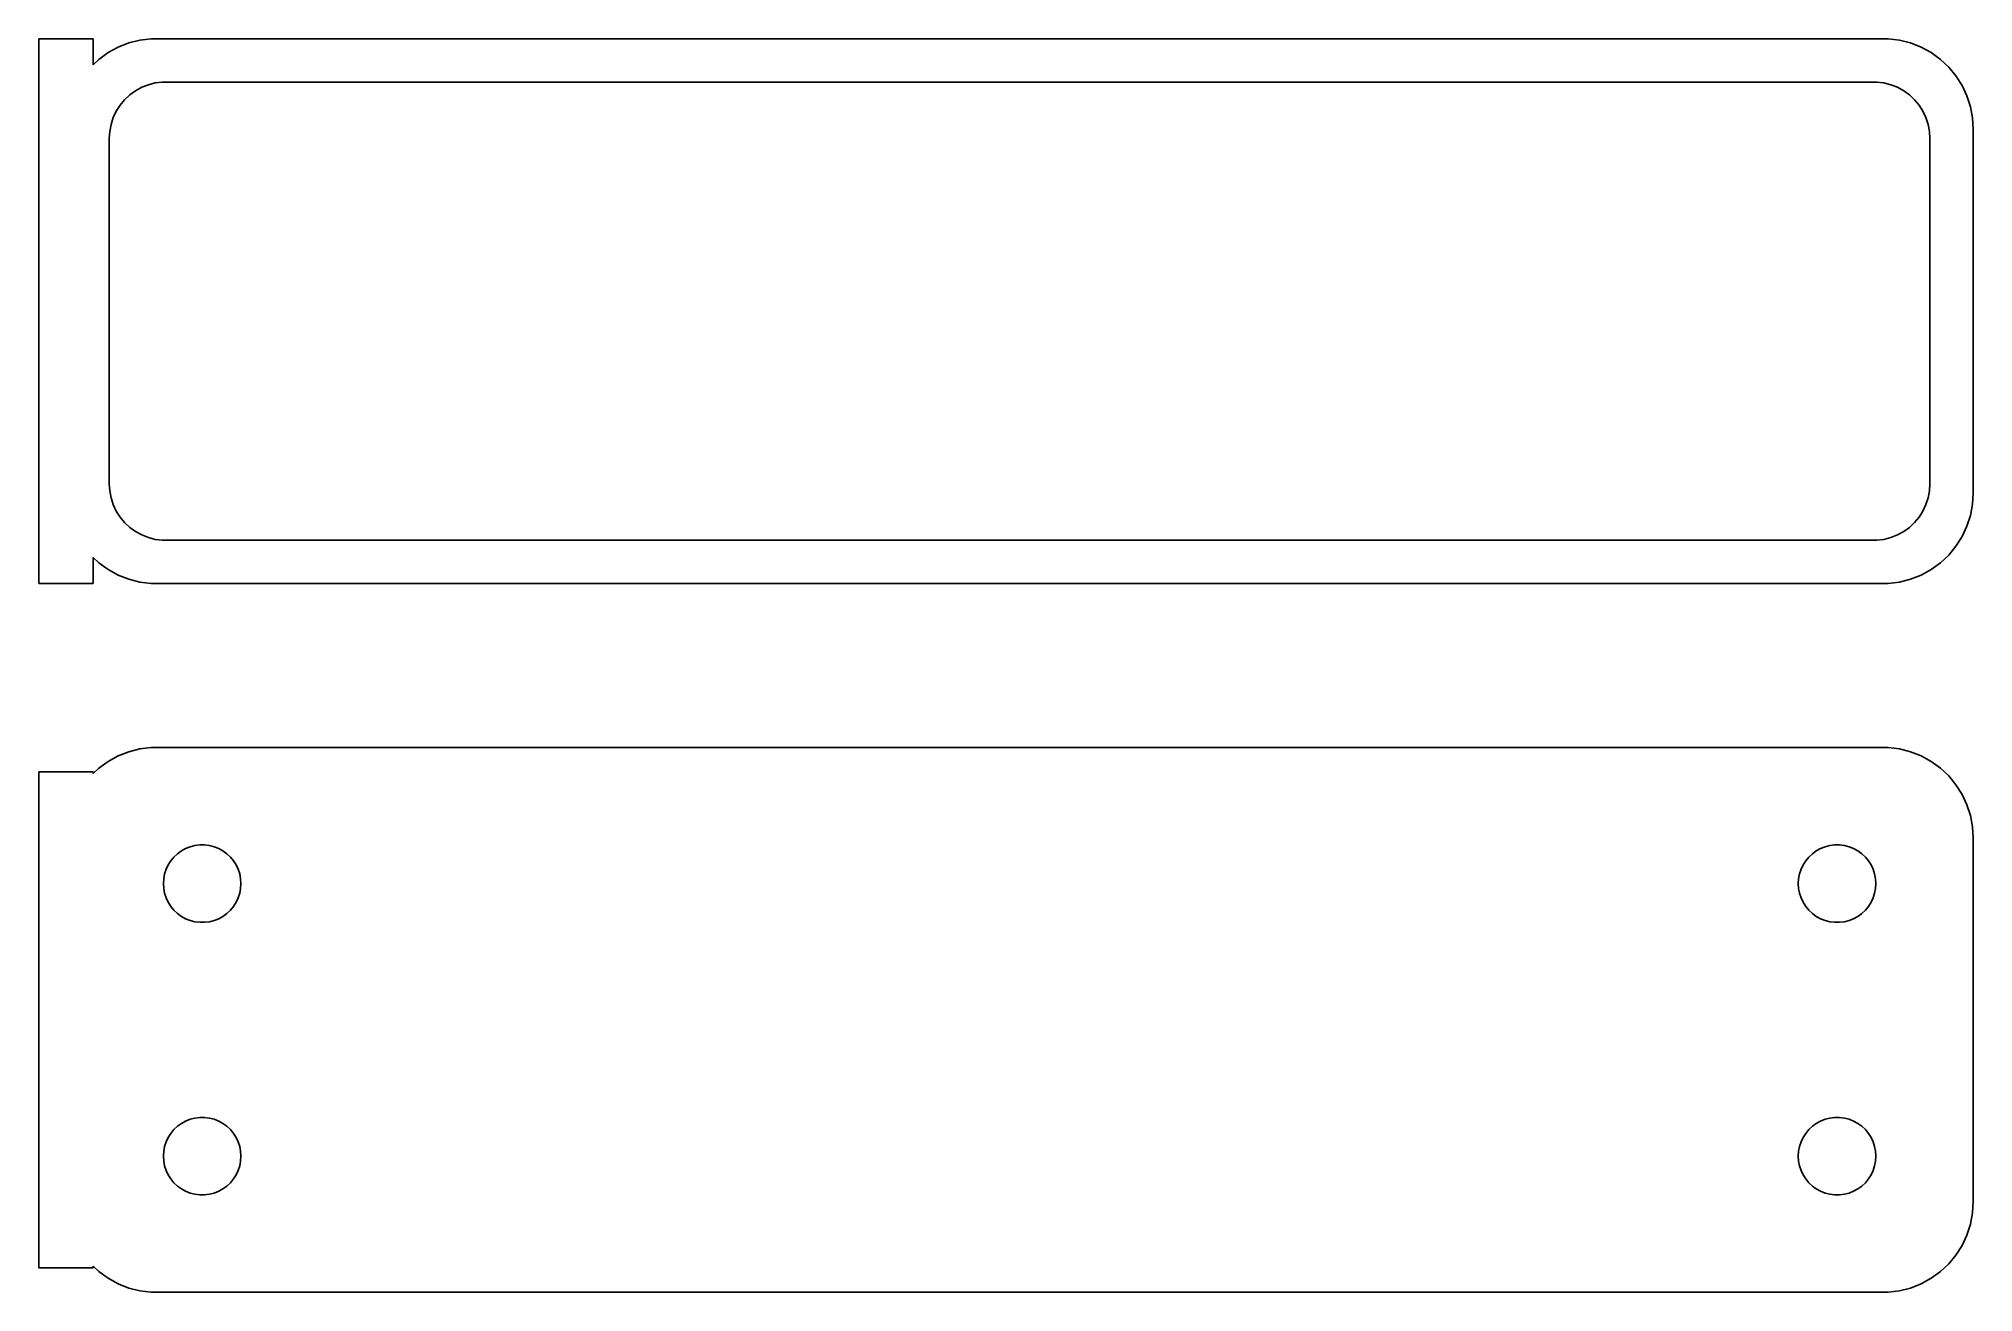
# Model space of a CAD drawing. Header units: metres. Extents: x -54 to 52, y 63 to 132.
import ezdxf

# ---------------------------------------------------------------- set-up
doc = ezdxf.new("R2010")
doc.units = ezdxf.units.M

msp = doc.modelspace()

# ---------------------------------------------------------------- linework, layer by layer
for p, q in [((-51, 131.979), (-54, 131.979)), ((-54, 131.979), (-54, 102.021)), ((-51, 130.559), (-51, 131.979)), ((-50.1791, 131.222), (-50.6871, 130.853)), ((-49.6289, 131.524), (-50.1791, 131.222)), ((-49.0451, 131.755), (-49.6289, 131.524)), ((-48.4369, 131.911), (-49.0451, 131.755)), ((-47.8139, 131.99), (-48.4369, 131.911)), ((47.8139, 131.99), (-47.8139, 131.99)), ((48.4369, 131.911), (47.8139, 131.99)), ((49.0451, 131.755), (48.4369, 131.911)), ((49.6289, 131.524), (49.0451, 131.755)), ((50.1791, 131.222), (49.6289, 131.524)), ((50.6871, 130.853), (50.1791, 131.222)), ((-50.6871, 130.853), (-51, 130.559)), ((51.1448, 130.423), (50.6871, 130.853)), ((51.5451, 129.939), (51.1448, 130.423)), ((51.8815, 129.409), (51.5451, 129.939)), ((-49.2692, 128.631), (-48.9842, 128.899)), ((-48.9842, 128.899), (-48.668, 129.128)), ((-48.668, 129.128), (-48.3254, 129.317)), ((-48.3254, 129.317), (-47.9619, 129.461)), ((-47.9619, 129.461), (-47.5833, 129.558)), ((-47.5833, 129.558), (-47.1954, 129.607)), ((-47.1954, 129.607), (47.1954, 129.607)), ((47.1954, 129.607), (47.5833, 129.558)), ((47.5833, 129.558), (47.9619, 129.461)), ((47.9619, 129.461), (48.3254, 129.317)), ((48.3254, 129.317), (48.668, 129.128)), ((48.668, 129.128), (48.9842, 128.899)), ((48.9842, 128.899), (49.2692, 128.631)), ((52.1489, 128.841), (51.8815, 129.409)), ((-49.8943, 127.646), (-49.7279, 128)), ((-49.7279, 128), (-49.5184, 128.33)), ((-49.5184, 128.33), (-49.2692, 128.631)), ((49.2692, 128.631), (49.5184, 128.33)), ((49.5184, 128.33), (49.7279, 128)), ((49.7279, 128), (49.8943, 127.646)), ((52.3429, 128.243), (52.1489, 128.841)), ((52.4606, 127.627), (52.3429, 128.243)), ((-50.1129, 126.5), (-50.0884, 126.89)), ((-50.0884, 126.89), (-50.0151, 127.274)), ((-50.0151, 127.274), (-49.8943, 127.646)), ((49.8943, 127.646), (50.0151, 127.274)), ((50.0151, 127.274), (50.0884, 126.89)), ((50.0884, 126.89), (50.1129, 126.5)), ((52.5, 127), (52.4606, 127.627)), ((52.5, 107), (52.5, 127)), ((-50.1129, 107.5), (-50.1129, 126.5)), ((50.1129, 126.5), (50.1129, 107.5)), ((-50.0884, 107.11), (-50.1129, 107.5)), ((-50.0151, 106.726), (-50.0884, 107.11)), ((-49.8943, 106.354), (-50.0151, 106.726)), ((50.0151, 106.726), (49.8943, 106.354)), ((50.0884, 107.11), (50.0151, 106.726)), ((50.1129, 107.5), (50.0884, 107.11)), ((52.4606, 106.373), (52.5, 107)), ((-49.7279, 106), (-49.8943, 106.354)), ((-49.5184, 105.67), (-49.7279, 106)), ((-49.2692, 105.369), (-49.5184, 105.67)), ((49.5184, 105.67), (49.2692, 105.369)), ((49.7279, 106), (49.5184, 105.67)), ((49.8943, 106.354), (49.7279, 106)), ((52.1489, 105.159), (52.3429, 105.757)), ((52.3429, 105.757), (52.4606, 106.373)), ((-48.9842, 105.101), (-49.2692, 105.369)), ((-48.668, 104.872), (-48.9842, 105.101)), ((-48.3254, 104.683), (-48.668, 104.872)), ((-47.9619, 104.539), (-48.3254, 104.683)), ((-47.5833, 104.442), (-47.9619, 104.539)), ((-47.1954, 104.393), (-47.5833, 104.442)), ((47.1954, 104.393), (-47.1954, 104.393)), ((47.5833, 104.442), (47.1954, 104.393)), ((47.9619, 104.539), (47.5833, 104.442)), ((48.3254, 104.683), (47.9619, 104.539)), ((48.668, 104.872), (48.3254, 104.683)), ((48.9842, 105.101), (48.668, 104.872)), ((49.2692, 105.369), (48.9842, 105.101)), ((51.5451, 104.061), (51.8815, 104.591)), ((51.8815, 104.591), (52.1489, 105.159)), ((-51, 102.021), (-51, 103.441)), ((-51, 103.441), (-50.6871, 103.147)), ((50.6871, 103.147), (51.1448, 103.577)), ((51.1448, 103.577), (51.5451, 104.061)), ((-50.6871, 103.147), (-50.1791, 102.778)), ((-50.1791, 102.778), (-49.6289, 102.476)), ((-49.6289, 102.476), (-49.0451, 102.245)), ((-49.0451, 102.245), (-48.4369, 102.089)), ((48.4369, 102.089), (49.0451, 102.245)), ((49.0451, 102.245), (49.6289, 102.476)), ((49.6289, 102.476), (50.1791, 102.778)), ((50.1791, 102.778), (50.6871, 103.147)), ((-54, 102.021), (-51, 102.021)), ((-48.4369, 102.089), (-47.8139, 102.01)), ((-47.8139, 102.01), (47.8139, 102.01)), ((47.8139, 102.01), (48.4369, 102.089)), ((-49.0451, 92.7553), (-49.6289, 92.5241)), ((-48.4369, 92.9114), (-49.0451, 92.7553)), ((-47.8139, 92.9901), (-48.4369, 92.9114)), ((47.8139, 92.9901), (-47.8139, 92.9901)), ((48.4369, 92.9114), (47.8139, 92.9901)), ((49.0451, 92.7553), (48.4369, 92.9114)), ((49.6289, 92.5241), (49.0451, 92.7553)), ((-51, 91.6526), (-54, 91.6526)), ((-54, 91.6526), (-54, 64.3474)), ((-50.6871, 91.8526), (-51, 91.5587)), ((-51, 91.5587), (-51, 91.6526)), ((-50.1791, 92.2216), (-50.6871, 91.8526)), ((-49.6289, 92.5241), (-50.1791, 92.2216)), ((50.1791, 92.2216), (49.6289, 92.5241)), ((50.6871, 91.8526), (50.1791, 92.2216)), ((51.1448, 91.4227), (50.6871, 91.8526)), ((51.5451, 90.9389), (51.1448, 91.4227)), ((51.8815, 90.4088), (51.5451, 90.9389)), ((52.1489, 89.8406), (51.8815, 90.4088)), ((52.3429, 89.2434), (52.1489, 89.8406)), ((52.4606, 88.6267), (52.3429, 89.2434)), ((52.5, 88), (52.4606, 88.6267)), ((-46.1441, 87.3029), (-45.9092, 87.4321)), ((-45.9092, 87.4321), (-45.6598, 87.5308)), ((-45.6598, 87.5308), (-45.4001, 87.5975)), ((-45.4001, 87.5975), (-45.1341, 87.6311)), ((-45.1341, 87.6311), (-44.8659, 87.6311)), ((-44.8659, 87.6311), (-44.5999, 87.5975)), ((-44.5999, 87.5975), (-44.3401, 87.5308)), ((-44.3401, 87.5308), (-44.0908, 87.4321)), ((-44.0908, 87.4321), (-43.8559, 87.3029)), ((43.8559, 87.3029), (44.0908, 87.4321)), ((44.0908, 87.4321), (44.3401, 87.5308)), ((44.3401, 87.5308), (44.5999, 87.5975)), ((44.5999, 87.5975), (44.8659, 87.6311)), ((44.8659, 87.6311), (45.1341, 87.6311)), ((45.1341, 87.6311), (45.4001, 87.5975)), ((45.4001, 87.5975), (45.6598, 87.5308)), ((45.6598, 87.5308), (45.9092, 87.4321)), ((45.9092, 87.4321), (46.1441, 87.3029)), ((52.5, 68), (52.5, 88)), ((-47.0682, 86.031), (-46.9853, 86.286)), ((-46.9853, 86.286), (-46.8712, 86.5287)), ((-46.8712, 86.5287), (-46.7275, 86.7551)), ((-46.7275, 86.7551), (-46.5565, 86.9617)), ((-46.5565, 86.9617), (-46.3611, 87.1453)), ((-46.3611, 87.1453), (-46.1441, 87.3029)), ((-43.8559, 87.3029), (-43.6389, 87.1453)), ((-43.6389, 87.1453), (-43.4434, 86.9617)), ((-43.4434, 86.9617), (-43.2725, 86.7551)), ((-43.2725, 86.7551), (-43.1288, 86.5287)), ((-43.1288, 86.5287), (-43.0146, 86.286)), ((-43.0146, 86.286), (-42.9318, 86.031)), ((42.9318, 86.031), (43.0146, 86.286)), ((43.0146, 86.286), (43.1288, 86.5287)), ((43.1288, 86.5287), (43.2725, 86.7551)), ((43.2725, 86.7551), (43.4434, 86.9617)), ((43.4434, 86.9617), (43.6389, 87.1453)), ((43.6389, 87.1453), (43.8559, 87.3029)), ((46.1441, 87.3029), (46.3611, 87.1453)), ((46.3611, 87.1453), (46.5565, 86.9617)), ((46.5565, 86.9617), (46.7275, 86.7551)), ((46.7275, 86.7551), (46.8712, 86.5287)), ((46.8712, 86.5287), (46.9853, 86.286)), ((46.9853, 86.286), (47.0682, 86.031)), ((-47.1353, 85.5), (-47.1185, 85.7676)), ((-47.1185, 85.2324), (-47.1353, 85.5)), ((-47.1185, 85.7676), (-47.0682, 86.031)), ((-47.0682, 84.969), (-47.1185, 85.2324)), ((-42.9318, 86.031), (-42.8815, 85.7676)), ((-42.8815, 85.2324), (-42.9318, 84.969)), ((-42.8815, 85.7676), (-42.8647, 85.5)), ((-42.8647, 85.5), (-42.8815, 85.2324)), ((42.8647, 85.5), (42.8815, 85.7676)), ((42.8815, 85.2324), (42.8647, 85.5)), ((42.8815, 85.7676), (42.9318, 86.031)), ((42.9318, 84.969), (42.8815, 85.2324)), ((47.0682, 86.031), (47.1185, 85.7676)), ((47.1185, 85.2324), (47.0682, 84.969)), ((47.1185, 85.7676), (47.1353, 85.5)), ((47.1353, 85.5), (47.1185, 85.2324)), ((-46.9853, 84.7139), (-47.0682, 84.969)), ((-46.8712, 84.4713), (-46.9853, 84.7139)), ((-46.7275, 84.2449), (-46.8712, 84.4713)), ((-46.5565, 84.0383), (-46.7275, 84.2449)), ((-43.2725, 84.2449), (-43.4434, 84.0383)), ((-43.1288, 84.4713), (-43.2725, 84.2449)), ((-43.0146, 84.7139), (-43.1288, 84.4713)), ((-42.9318, 84.969), (-43.0146, 84.7139)), ((43.0146, 84.7139), (42.9318, 84.969)), ((43.1288, 84.4713), (43.0146, 84.7139)), ((43.2725, 84.2449), (43.1288, 84.4713)), ((43.4434, 84.0383), (43.2725, 84.2449)), ((46.7275, 84.2449), (46.5565, 84.0383)), ((46.8712, 84.4713), (46.7275, 84.2449)), ((46.9853, 84.7139), (46.8712, 84.4713)), ((47.0682, 84.969), (46.9853, 84.7139)), ((-46.3611, 83.8547), (-46.5565, 84.0383)), ((-46.1441, 83.6971), (-46.3611, 83.8547)), ((-45.9092, 83.5679), (-46.1441, 83.6971)), ((-45.6598, 83.4692), (-45.9092, 83.5679)), ((-45.4001, 83.4025), (-45.6598, 83.4692)), ((-45.1341, 83.3689), (-45.4001, 83.4025)), ((-44.8659, 83.3689), (-45.1341, 83.3689)), ((-44.5999, 83.4025), (-44.8659, 83.3689)), ((-44.3401, 83.4692), (-44.5999, 83.4025)), ((-44.0908, 83.5679), (-44.3401, 83.4692)), ((-43.8559, 83.6971), (-44.0908, 83.5679)), ((-43.6389, 83.8547), (-43.8559, 83.6971)), ((-43.4434, 84.0383), (-43.6389, 83.8547)), ((43.6389, 83.8547), (43.4434, 84.0383)), ((43.8559, 83.6971), (43.6389, 83.8547)), ((44.0908, 83.5679), (43.8559, 83.6971)), ((44.3401, 83.4692), (44.0908, 83.5679)), ((44.5999, 83.4025), (44.3401, 83.4692)), ((44.8659, 83.3689), (44.5999, 83.4025)), ((45.1341, 83.3689), (44.8659, 83.3689)), ((45.4001, 83.4025), (45.1341, 83.3689)), ((45.6598, 83.4692), (45.4001, 83.4025)), ((45.9092, 83.5679), (45.6598, 83.4692)), ((46.1441, 83.6971), (45.9092, 83.5679)), ((46.3611, 83.8547), (46.1441, 83.6971)), ((46.5565, 84.0383), (46.3611, 83.8547)), ((-46.1441, 72.3029), (-45.9092, 72.4321)), ((-45.9092, 72.4321), (-45.6598, 72.5308)), ((-45.6598, 72.5308), (-45.4001, 72.5975)), ((-45.4001, 72.5975), (-45.1341, 72.6311)), ((-45.1341, 72.6311), (-44.8659, 72.6311)), ((-44.8659, 72.6311), (-44.5999, 72.5975)), ((-44.5999, 72.5975), (-44.3401, 72.5308)), ((-44.3401, 72.5308), (-44.0908, 72.4321)), ((-44.0908, 72.4321), (-43.8559, 72.3029)), ((43.8559, 72.3029), (44.0908, 72.4321)), ((44.0908, 72.4321), (44.3401, 72.5308)), ((44.3401, 72.5308), (44.5999, 72.5975)), ((44.5999, 72.5975), (44.8659, 72.6311)), ((44.8659, 72.6311), (45.1341, 72.6311)), ((45.1341, 72.6311), (45.4001, 72.5975)), ((45.4001, 72.5975), (45.6598, 72.5308)), ((45.6598, 72.5308), (45.9092, 72.4321)), ((45.9092, 72.4321), (46.1441, 72.3029)), ((-46.9853, 71.2861), (-46.8712, 71.5287)), ((-46.8712, 71.5287), (-46.7275, 71.7551)), ((-46.7275, 71.7551), (-46.5565, 71.9617)), ((-46.5565, 71.9617), (-46.3611, 72.1453)), ((-46.3611, 72.1453), (-46.1441, 72.3029)), ((-43.8559, 72.3029), (-43.6389, 72.1453)), ((-43.6389, 72.1453), (-43.4434, 71.9617)), ((-43.4434, 71.9617), (-43.2725, 71.7551)), ((-43.2725, 71.7551), (-43.1288, 71.5287)), ((-43.1288, 71.5287), (-43.0146, 71.2861)), ((43.0146, 71.2861), (43.1288, 71.5287)), ((43.1288, 71.5287), (43.2725, 71.7551)), ((43.2725, 71.7551), (43.4434, 71.9617)), ((43.4434, 71.9617), (43.6389, 72.1453)), ((43.6389, 72.1453), (43.8559, 72.3029)), ((46.1441, 72.3029), (46.3611, 72.1453)), ((46.3611, 72.1453), (46.5565, 71.9617)), ((46.5565, 71.9617), (46.7275, 71.7551)), ((46.7275, 71.7551), (46.8712, 71.5287)), ((46.8712, 71.5287), (46.9853, 71.2861)), ((-47.1353, 70.5), (-47.1185, 70.7676)), ((-47.1185, 70.2324), (-47.1353, 70.5)), ((-47.1185, 70.7676), (-47.0682, 71.031)), ((-47.0682, 71.031), (-46.9853, 71.2861)), ((-43.0146, 71.2861), (-42.9318, 71.031)), ((-42.9318, 71.031), (-42.8815, 70.7676)), ((-42.8815, 70.7676), (-42.8647, 70.5)), ((-42.8647, 70.5), (-42.8815, 70.2324)), ((42.8647, 70.5), (42.8815, 70.7676)), ((42.8815, 70.2324), (42.8647, 70.5)), ((42.8815, 70.7676), (42.9318, 71.031)), ((42.9318, 71.031), (43.0146, 71.2861)), ((46.9853, 71.2861), (47.0682, 71.031)), ((47.0682, 71.031), (47.1185, 70.7676)), ((47.1185, 70.7676), (47.1353, 70.5)), ((47.1353, 70.5), (47.1185, 70.2324)), ((-47.0682, 69.969), (-47.1185, 70.2324)), ((-46.9853, 69.714), (-47.0682, 69.969)), ((-46.8712, 69.4713), (-46.9853, 69.714)), ((-46.7275, 69.2449), (-46.8712, 69.4713)), ((-46.5565, 69.0383), (-46.7275, 69.2449)), ((-43.2725, 69.2449), (-43.4434, 69.0383)), ((-43.1288, 69.4713), (-43.2725, 69.2449)), ((-43.0146, 69.714), (-43.1288, 69.4713)), ((-42.9318, 69.969), (-43.0146, 69.714)), ((-42.8815, 70.2324), (-42.9318, 69.969)), ((42.9318, 69.969), (42.8815, 70.2324)), ((43.0146, 69.714), (42.9318, 69.969)), ((43.1288, 69.4713), (43.0146, 69.714)), ((43.2725, 69.2449), (43.1288, 69.4713)), ((43.4434, 69.0383), (43.2725, 69.2449)), ((46.7275, 69.2449), (46.5565, 69.0383)), ((46.8712, 69.4713), (46.7275, 69.2449)), ((46.9853, 69.714), (46.8712, 69.4713)), ((47.0682, 69.969), (46.9853, 69.714)), ((47.1185, 70.2324), (47.0682, 69.969)), ((-46.3611, 68.8547), (-46.5565, 69.0383)), ((-46.1441, 68.6971), (-46.3611, 68.8547)), ((-45.9092, 68.5679), (-46.1441, 68.6971)), ((-45.6598, 68.4692), (-45.9092, 68.5679)), ((-45.4001, 68.4025), (-45.6598, 68.4692)), ((-45.1341, 68.3689), (-45.4001, 68.4025)), ((-44.8659, 68.3689), (-45.1341, 68.3689)), ((-44.5999, 68.4025), (-44.8659, 68.3689)), ((-44.3401, 68.4692), (-44.5999, 68.4025)), ((-44.0908, 68.5679), (-44.3401, 68.4692)), ((-43.8559, 68.6971), (-44.0908, 68.5679)), ((-43.6389, 68.8547), (-43.8559, 68.6971)), ((-43.4434, 69.0383), (-43.6389, 68.8547)), ((43.6389, 68.8547), (43.4434, 69.0383)), ((43.8559, 68.6971), (43.6389, 68.8547)), ((44.0908, 68.5679), (43.8559, 68.6971)), ((44.3401, 68.4692), (44.0908, 68.5679)), ((44.5999, 68.4025), (44.3401, 68.4692)), ((44.8659, 68.3689), (44.5999, 68.4025)), ((45.1341, 68.3689), (44.8659, 68.3689)), ((45.4001, 68.4025), (45.1341, 68.3689)), ((45.6598, 68.4692), (45.4001, 68.4025)), ((45.9092, 68.5679), (45.6598, 68.4692)), ((46.1441, 68.6971), (45.9092, 68.5679)), ((46.3611, 68.8547), (46.1441, 68.6971)), ((46.5565, 69.0383), (46.3611, 68.8547)), ((52.3429, 66.7566), (52.4606, 67.3733)), ((52.4606, 67.3733), (52.5, 68)), ((51.8815, 65.5912), (52.1489, 66.1594)), ((52.1489, 66.1594), (52.3429, 66.7566)), ((51.1448, 64.5773), (51.5451, 65.0611)), ((51.5451, 65.0611), (51.8815, 65.5912)), ((-54, 64.3474), (-51, 64.3474)), ((-51, 64.3474), (-51, 64.4413)), ((-51, 64.4413), (-50.6871, 64.1474)), ((-50.6871, 64.1474), (-50.1791, 63.7784)), ((50.1791, 63.7784), (50.6871, 64.1474)), ((50.6871, 64.1474), (51.1448, 64.5773)), ((-50.1791, 63.7784), (-49.6289, 63.4759)), ((-49.6289, 63.4759), (-49.0451, 63.2447)), ((-49.0451, 63.2447), (-48.4369, 63.0886)), ((-48.4369, 63.0886), (-47.8139, 63.0099)), ((-47.8139, 63.0099), (47.8139, 63.0099)), ((47.8139, 63.0099), (48.4369, 63.0886)), ((48.4369, 63.0886), (49.0451, 63.2447)), ((49.0451, 63.2447), (49.6289, 63.4759)), ((49.6289, 63.4759), (50.1791, 63.7784))]:
    msp.add_line(p, q)

doc.saveas('drawing.dxf')
